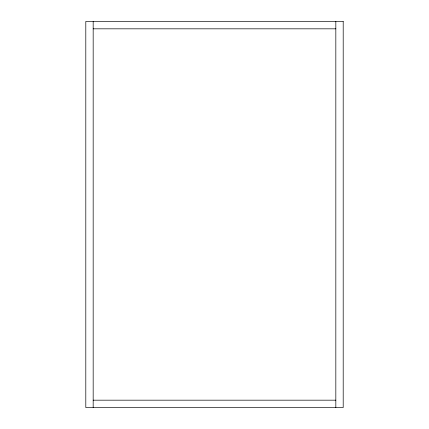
<?xml version="1.0" encoding="UTF-8"?>
<svg xmlns="http://www.w3.org/2000/svg" width="429" height="429" viewBox="0 0 429 429"><rect width="100%" height="100%" fill="white"/><g stroke="black" fill="none" stroke-linecap="round" stroke-linejoin="round"><path stroke-width="0.64" d="M93.173 28.823L335.827 28.823M93.173 400.177L335.827 400.177M335.827 21.45L335.827 407.55M93.173 21.45L93.173 407.55M343.2 21.45L85.8 21.45L85.8 407.55L343.2 407.55L343.2 21.45"/></g></svg>
